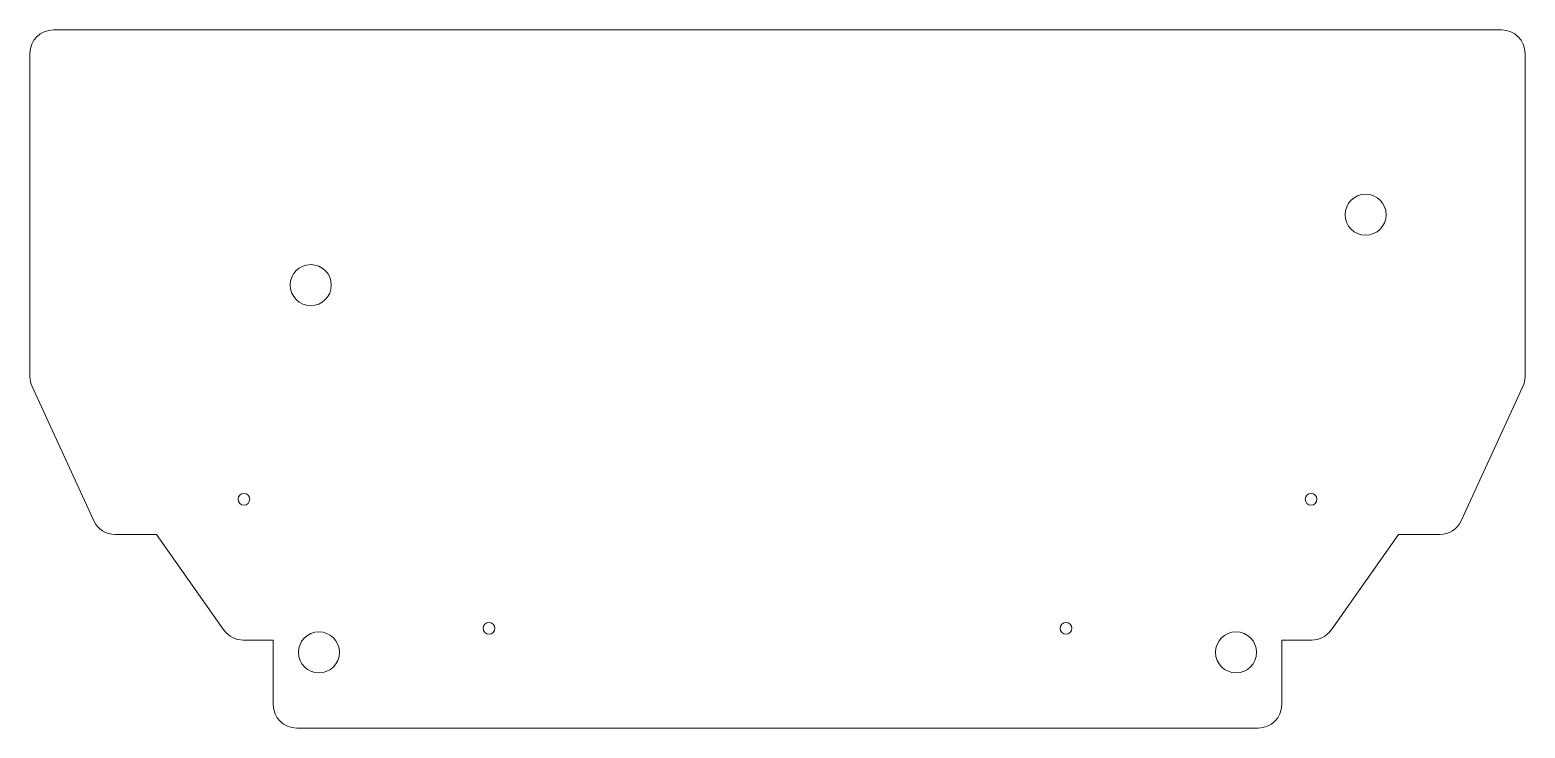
# Model space of a CAD drawing. Header units: millimetres. Extents: x 0 to 128, y 0 to 60.
import ezdxf

# ---------------------------------------------------------------- set-up
doc = ezdxf.new("R2010")
doc.units = ezdxf.units.MM

msp = doc.modelspace()

# ---------------------------------------------------------------- linework, layer by layer
at = {"color": 7, "linetype": 'Continuous', "lineweight": 15}
for p, q in [((125.5, 59.5), (2, 59.5)), ((0, 57.5), (0, 29.94)), ((127.5, 29.94), (127.5, 57.5)), ((5.46, 17.66), (0.18, 29.1)), ((127.32, 29.1), (122.04, 17.66)), ((10.8, 16.5), (7.28, 16.5)), ((16.55, 8.35), (10.8, 16.5)), ((116.7, 16.5), (110.95, 8.35)), ((120.22, 16.5), (116.7, 16.5)), ((20.75, 7.5), (18.19, 7.5)), ((20.75, 2), (20.75, 7.5)), ((106.75, 7.5), (106.75, 2)), ((109.31, 7.5), (106.75, 7.5)), ((22.75, 0), (104.75, 0))]:
    msp.add_line(p, q, dxfattribs=at)
for centre, radius in [((113.9, 43.75), 1.75), ((23.95, 37.75), 1.75), ((18.25, 19.5), 0.5), ((109.25, 19.5), 0.5), ((39.15, 8.5), 0.5), ((88.35, 8.5), 0.5), ((24.65, 6.45), 1.75), ((102.85, 6.45), 1.75)]:
    msp.add_circle(centre, radius, dxfattribs=at)
for centre, start, end in [((2, 57.5), 90, 180), ((125.5, 57.5), 0, 90), ((2, 29.94), 180, 204.7751), ((125.5, 29.94), 335.2249, 0), ((7.28, 18.5), 204.7751, 270), ((120.22, 18.5), 270, 335.2249), ((18.19, 9.5), 215.2051, 270), ((109.31, 9.5), 270, 324.7949), ((22.75, 2), 180, 270), ((104.75, 2), 270, 0)]:
    msp.add_arc(centre, 2, start, end, dxfattribs=at)

doc.saveas('drawing.dxf')
